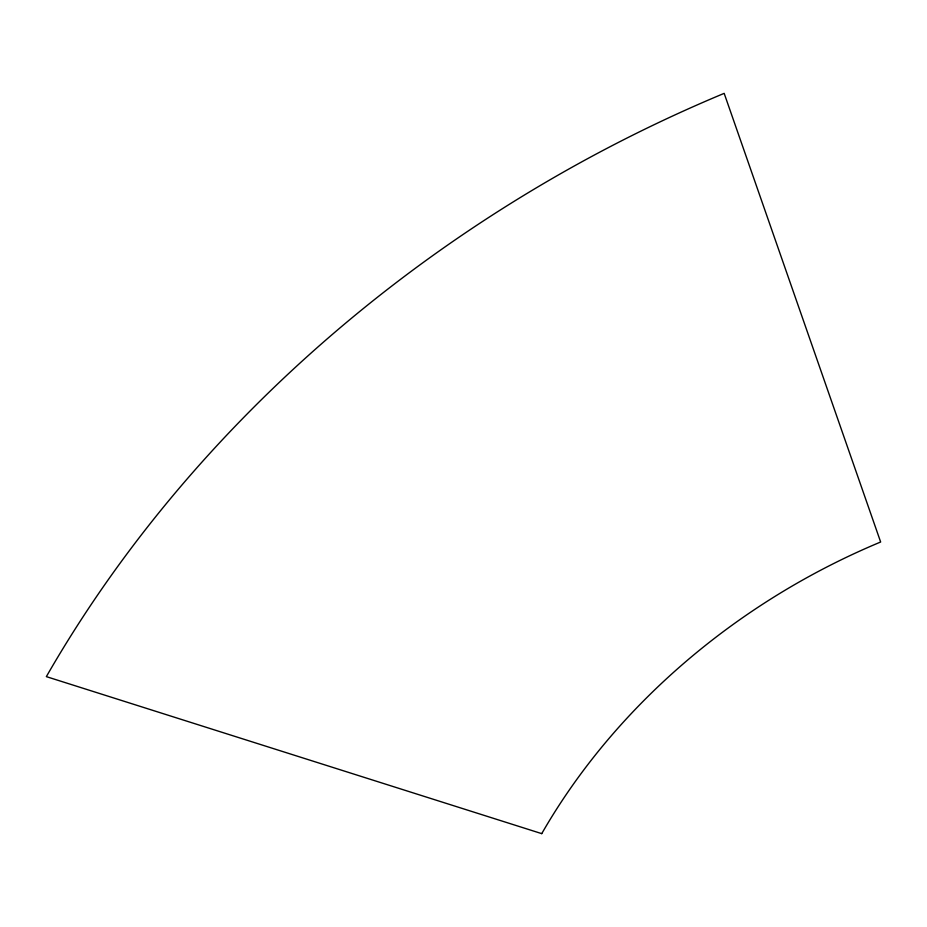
<?xml version="1.0" encoding="UTF-8"?>
<svg xmlns="http://www.w3.org/2000/svg" width="927" height="927" viewBox="0 0 927 927"><rect width="100%" height="100%" fill="white"/><g stroke="black" fill="none" stroke-linecap="round" stroke-linejoin="round"><path stroke-width="1.39" d="M541.739 833.64L46.35 676.629A1182.551 945.667 -28.7 0 1 724.172 93.36L880.65 542.005A591.275 472.828 -28.7 0 0 541.739 833.64"/></g></svg>
